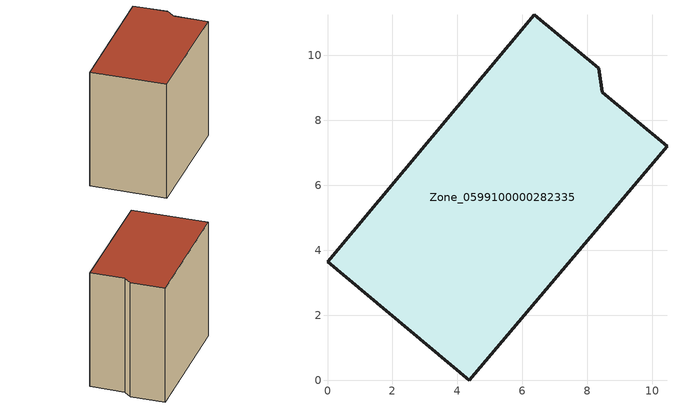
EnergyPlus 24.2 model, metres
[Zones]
Zone_0599100000282335
 floor ground (C_G): 0,3.65 6.37,11.26 8.35,9.61 8.46,8.87 10.45,7.21 4.37,0 z0
 wall outside (C_F): 6.37,11.26 0,3.65 4.37,0 10.45,7.21 8.46,8.87 8.35,9.61 6.37,11.26 z0:9.23
 roof outside (C_R): 0,3.65 4.37,0 10.45,7.21 8.46,8.87 8.35,9.61 6.37,11.26 z9.23
[BUILDING]
Pand.0599100000282335: North Axis=0; Terrain=City; Loads Convergence Tolerance Value=0.04; Temperature Convergence Tolerance Value=0.4; Solar Distribution=FullExterior; Maximum Number of Warmup Days=25; Minimum Number of Warmup Days=1
[Site:Location]
Rotterdam.The.Hague.AP_ZH_NLD Design_Conditions: Latitude=51.96; Longitude=4.45; Time Zone=1; Elevation=-4.5
[SITE:GROUNDTEMPERATURE:BUILDINGSURFACE]
18, 18, 18, 18, 18, 18, 18, 18, 18, 18, 18, 18
[MATERIAL] Thermal Absorptance=0.9; Solar Absorptance=0.7; Visible Absorptance=0.7
Name | Roughness | Thickness | Conductivity | Density | Specific Heat
G.TI.1946 | MediumSmooth | 0.15 | 1 | 540 | 1210
F.TI.1946 | Rough | 0.3 | 0.857143 | 1920 | 840
R.TI.1946 | MediumRough | 0.2 | 0.1 | 1500 | 1000
[CONSTRUCTION]
C_G: G.TI.1946
C_F: F.TI.1946
C_R: R.TI.1946
[ZONE]
Zone_0599100000282335: Type=1; Multiplier=1; Ceiling Height=Autocalculate; Volume=Autocalculate; Floor Area=autocalculate; Part of Total Floor Area=Yes
[ZONEINFILTRATION:DESIGNFLOWRATE]
Infil_Zone_0599100000282335: Zone or ZoneList or Space or SpaceList=Zone_0599100000282335; Schedule=AlwaysOn; Design Flow Rate Calculation Method=Flow/Area; Flow Rate per Floor Area=0.003; Constant Term Coefficient=1; Temperature Term Coefficient=0; Velocity Term Coefficient=0; Velocity Squared Term Coefficient=0
[HVACTEMPLATE:ZONE:IDEALLOADSAIRSYSTEM]
Zone_0599100000282335: Maximum Heating Supply Air Temperature=50; Minimum Cooling Supply Air Temperature=13; Maximum Heating Supply Air Humidity Ratio=0.0156; Minimum Cooling Supply Air Humidity Ratio=0.0077; Heating Limit=NoLimit; Cooling Limit=NoLimit; Dehumidification Control Type=ConstantSensibleHeatRatio; Cooling Sensible Heat Ratio=0.7; Dehumidification Setpoint=60; Humidification Control Type=None; Humidification Setpoint=30; Outdoor Air Method=None; Outdoor Air Flow Rate per Person=0.00944; Outdoor Air Flow Rate per Zone Floor Area=0; Outdoor Air Flow Rate per Zone=0; Demand Controlled Ventilation Type=None; Outdoor Air Economizer Type=NoEconomizer; Heat Recovery Type=None; Sensible Heat Recovery Effectiveness=0.7; Latent Heat Recovery Effectiveness=0.65
[ZONECONTROL:THERMOSTAT]
ThermostatControl_Zone_0599100000282335: Zone or ZoneList=Zone_0599100000282335; Control Type Schedule=DualSetpointControlType; Control 1=Thermostat_Zone_0599100000282335; Temperature Difference Between Cutout And Setpoint=0
[THERMOSTATSETPOINT:DUALSETPOINT]
Thermostat_Zone_0599100000282335: Heating Setpoint Temperature Schedule=HeatingSetpoint_Zone_0599100000282335; Cooling Setpoint Temperature Schedule=CoolingSetpoint_Zone_0599100000282335
[SCHEDULE:COMPACT]
HeatingSetpoint_Zone_0599100000282335: Through: 12/31, For: AllDays, Until: 24:00, 21
CoolingSetpoint_Zone_0599100000282335: Through: 12/31, For: AllDays, Until: 24:00, 24
DualSetpointControlType: Through: 12/31, For: AllDays, Until: 24:00, 4
AlwaysOn: Through: 12/31, For: AllDays, Until: 24:00, 1
